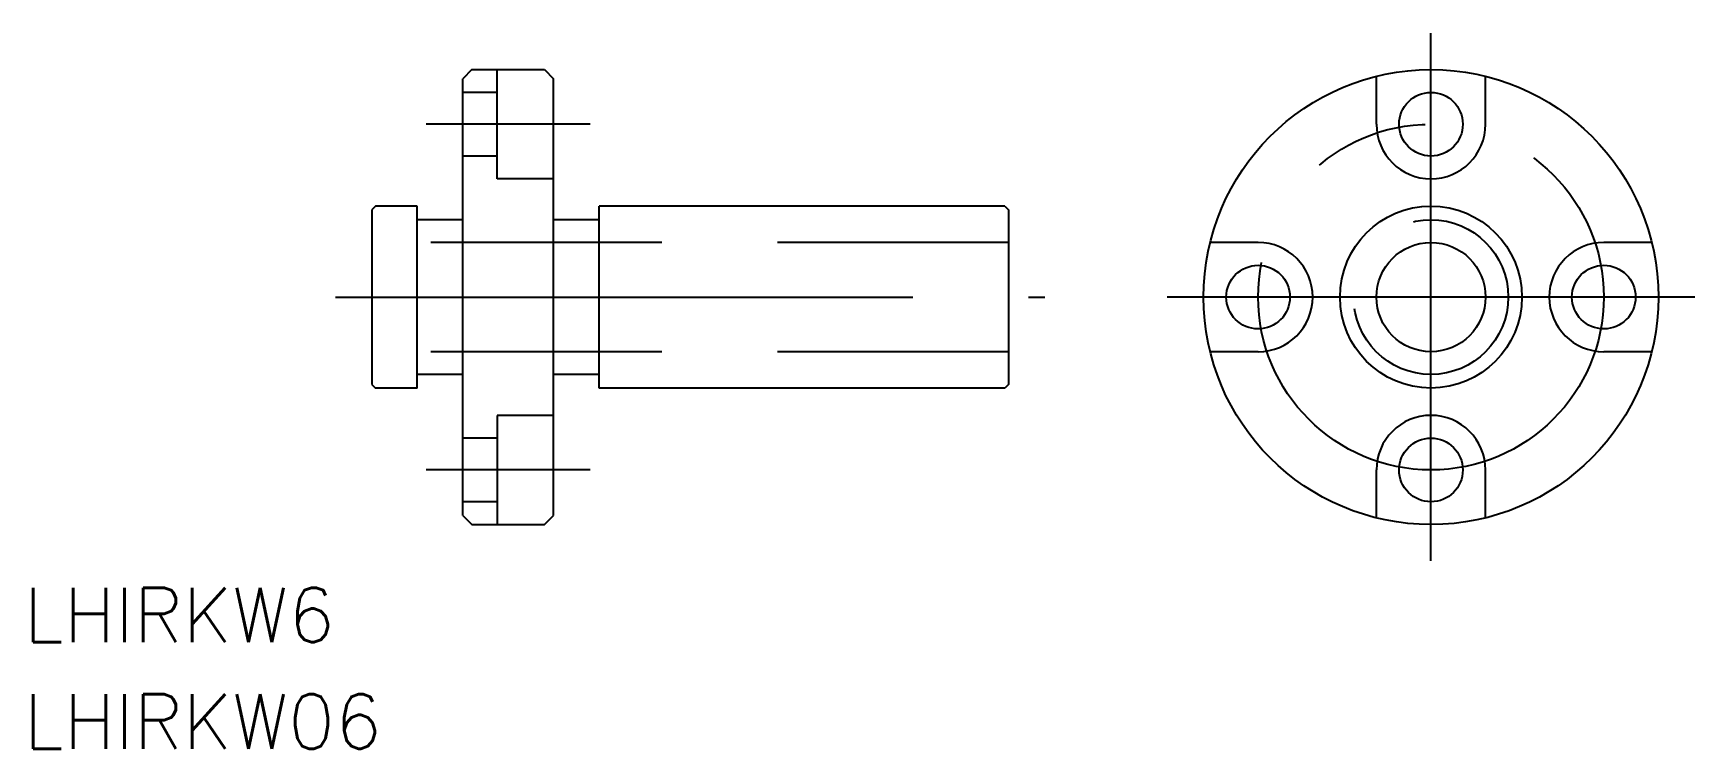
# Model space of a CAD drawing. Extents: x -18.6 to 72.7, y -24.8 to 14.5.
import ezdxf

# ---------------------------------------------------------------- set-up
doc = ezdxf.new("R2010")
doc.units = 0
doc.linetypes.add('CENTER', pattern=[50.8, 31.75, -6.35, 6.35, -6.35])
doc.linetypes.add('DASHED', pattern=[19.05, 12.7, -6.35])
doc.layers.get('0').update_dxf_attribs({"linetype": 'CONTINUOUS'})
doc.layers.add('CENTER', color=1, linetype='CENTER')
doc.styles.get("Standard").update_dxf_attribs({"font": 'txt.shx', "height": 3, "bigfont": 'bigfont.shx'})

msp = doc.modelspace()

# ---------------------------------------------------------------- linework, layer by layer
at = {"color": 7, "linetype": 'CONTINUOUS'}
for p, q in [((5.5, 12.5), (5, 12)), ((5, -12), (5, 12)), ((5.5, 12.5), (9.5, 12.5)), ((9.5, 12.5), (10, 12)), ((10, -12), (10, 12)), ((0.2, 5), (0, 4.8)), ((0, 4.8), (0, -4.8)), ((2.5, 5), (0.2, 5)), ((2.5, -5), (2.5, 5)), ((34.8, 5), (12.5, 5)), ((12.5, -5), (12.5, 5)), ((34.8, 5), (35, 4.8)), ((35, 4.8), (35, -4.8)), ((5, 4.25), (2.5, 4.25)), ((12.5, 4.25), (10, 4.25)), ((5, -4.25), (2.5, -4.25)), ((12.5, -4.25), (10, -4.25)), ((0, -4.8), (0.2, -5)), ((2.5, -5), (0.2, -5)), ((34.8, -5), (12.5, -5)), ((35, -4.8), (34.8, -5)), ((5, -12), (5.5, -12.5)), ((5.5, -12.5), (9.5, -12.5)), ((9.5, -12.5), (10, -12))]:
    msp.add_line(p, q, dxfattribs=at)
at = {"color": 3, "linetype": 'DASHED'}
for p, q in [((6.9, 6.5), (6.9, 12.5)), ((55.224, 9.5), (55.224, 12.135)), ((61.224, 9.5), (61.224, 12.135)), ((6.9, 11.25), (5, 11.25)), ((6.9, 7.75), (5, 7.75)), ((10, 6.5), (6.9, 6.5)), ((35, 3), (0, 3)), ((48.724, 3), (46.09, 3)), ((70.359, 3), (67.724, 3)), ((35, -3), (0, -3)), ((48.724, -3), (46.09, -3)), ((70.359, -3), (67.724, -3)), ((6.9, -6.5), (6.9, -12.5)), ((10, -6.5), (6.9, -6.5)), ((6.9, -7.75), (5, -7.75)), ((55.224, -12.135), (55.224, -9.5)), ((61.224, -12.135), (61.224, -9.5)), ((6.9, -11.25), (5, -11.25))]:
    msp.add_line(p, q, dxfattribs=at)
at = {"color": 7, "linetype": 'CONTINUOUS'}
for centre, radius in [((58.224, 0), 12.5), ((58.224, 9.5), 1.75), ((58.224, 0), 5), ((58.224, 0), 3), ((48.724, 0), 1.75), ((67.724, 0), 1.75), ((58.224, -9.5), 1.75)]:
    msp.add_circle(centre, radius, dxfattribs=at)
at = {"color": 3, "linetype": 'DASHED'}
msp.add_circle((58.224, 0), 4.25, dxfattribs=at)
for centre, start, end in [((58.224, 9.5), 180, 0), ((48.724, 0), 270, 90), ((67.724, 0), 90, 270), ((58.224, -9.5), 0, 180)]:
    msp.add_arc(centre, 3, start, end, dxfattribs=at)
at = {"layer": 'CENTER', "color": 1, "linetype": 'CENTER'}
for p, q in [((58.224, -14.5), (58.224, 14.5)), ((12, 9.5), (3, 9.5)), ((-2, 0), (37, 0)), ((72.724, 0), (43.724, 0)), ((12, -9.5), (3, -9.5))]:
    msp.add_line(p, q, dxfattribs=at)
msp.add_circle((58.224, 0), 9.5, dxfattribs=at)

# ---------------------------------------------------------------- texts
at = {"color": 7, "linetype": 'CONTINUOUS'}
for s, p in [('LHIRKW6', (-19.12, -18.973)), ('LHIRKW06', (-19.12, -24.823))]:
    msp.add_text(s, height=3, dxfattribs=at).set_placement(p)

doc.saveas('drawing.dxf')
